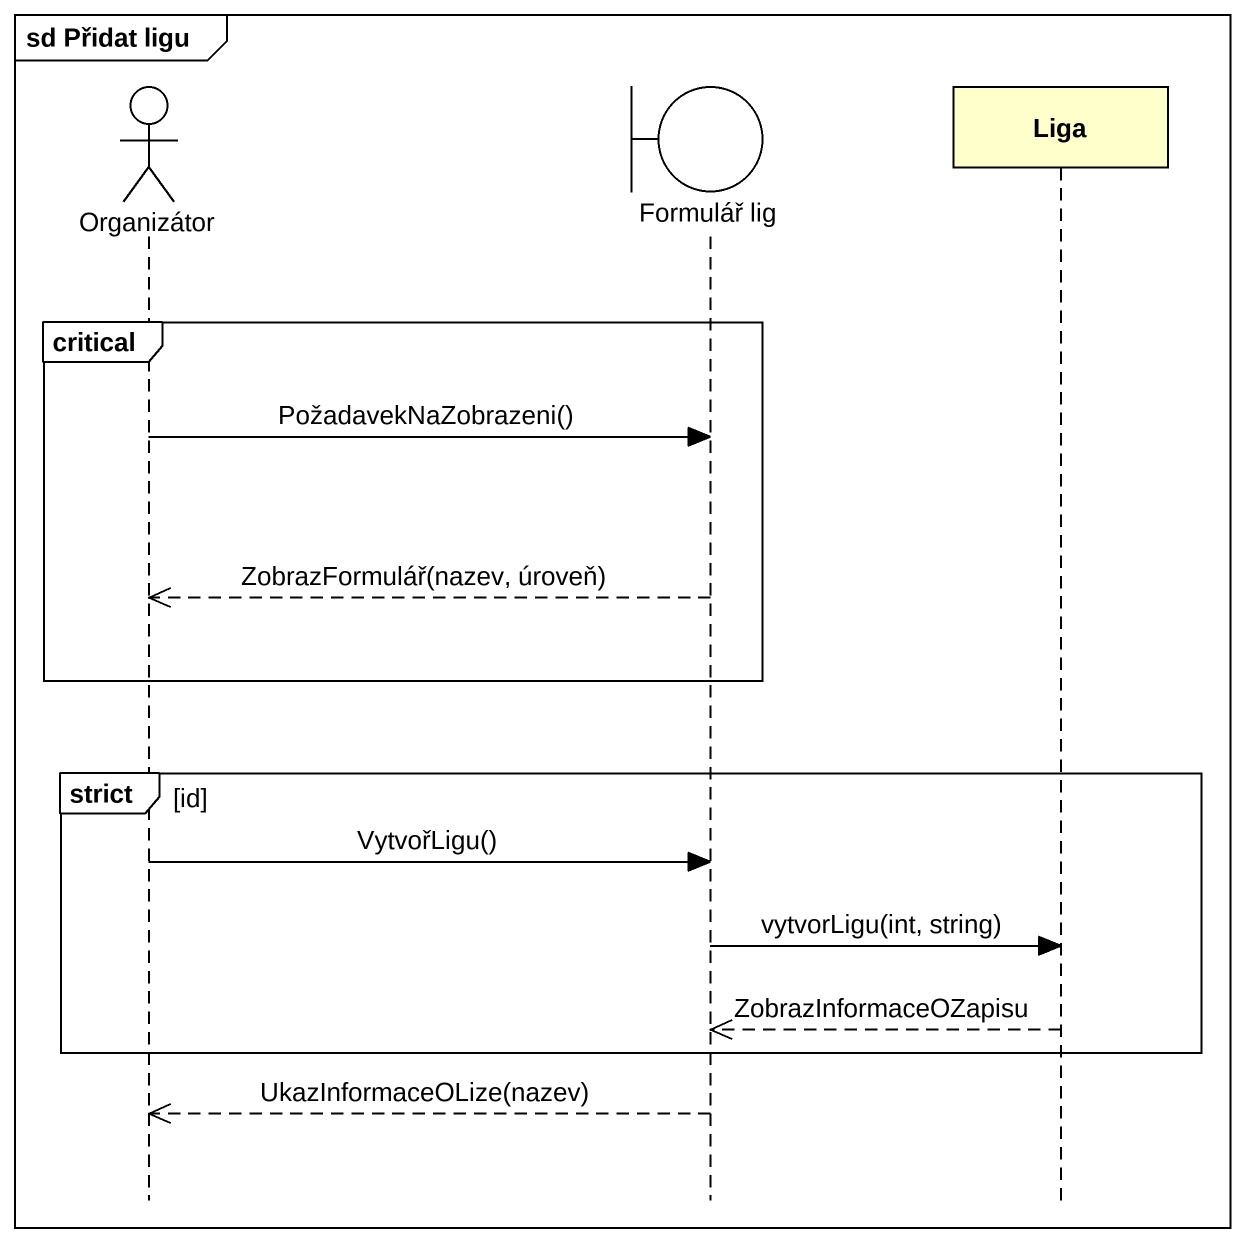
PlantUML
@startuml
mainframe sd Přidat ligu
hide footbox
actor Organizátor
boundary "Formulář lig" as Formulář_lig
participant Liga

critical
  Organizátor -> Formulář_lig : PožadavekNaZobrazeni()
  Formulář_lig -->> Organizátor : ZobrazFormulář(nazev, úroveň)
end
group strict [id]
  Organizátor -> Formulář_lig : VytvořLigu()
  Formulář_lig -> Liga : vytvorLigu(int, string)
  Liga -->> Formulář_lig : ZobrazInformaceOZapisu
end
Formulář_lig -->> Organizátor : UkazInformaceOLize(nazev)
@enduml
